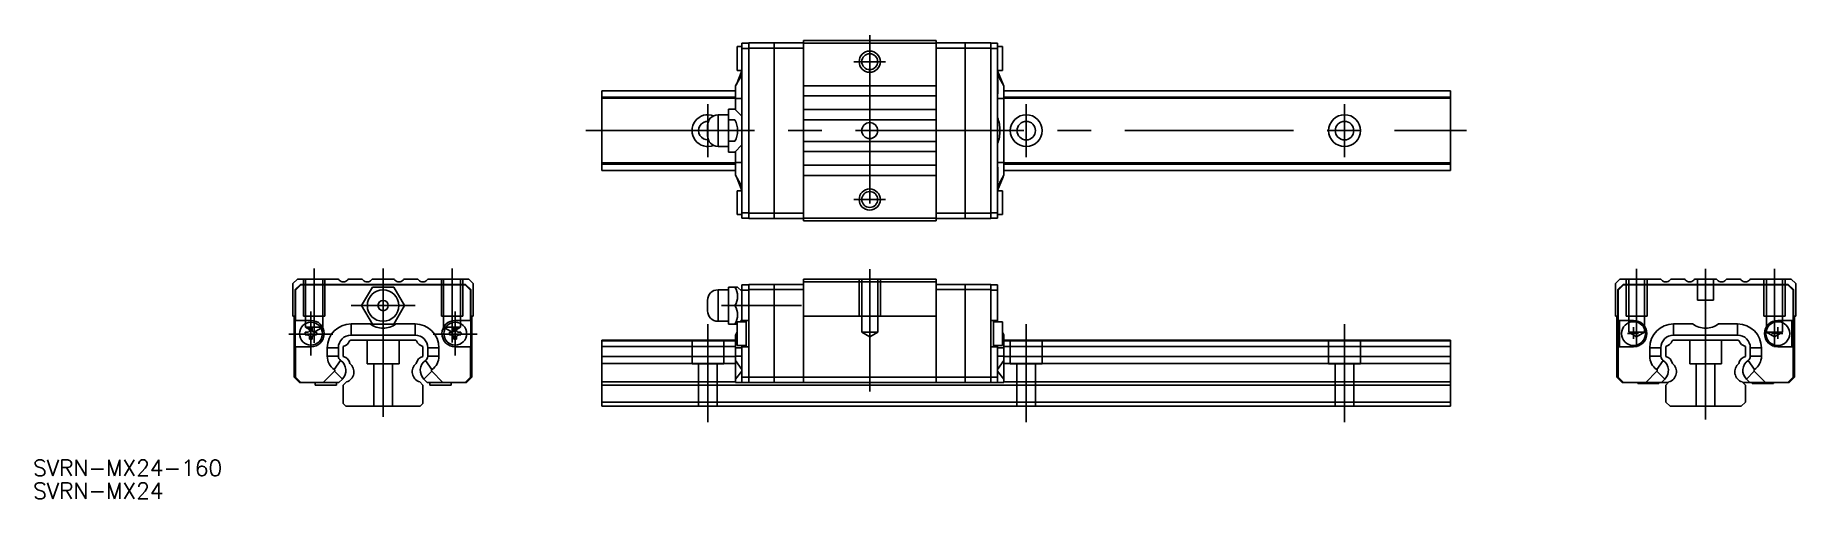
# Model space of a CAD drawing. Extents: x -66 to 266, y -17 to 70.
import ezdxf

# ---------------------------------------------------------------- set-up
doc = ezdxf.new("R2010")
doc.units = 0
doc.linetypes.add('CENTER', pattern=[50.8, 31.75, -6.35, 6.35, -6.35])
doc.linetypes.add('DASHED', pattern=[19.05, 12.7, -6.35])
doc.layers.get('0').update_dxf_attribs({"linetype": 'CONTINUOUS'})
doc.layers.add('CENTER', color=1, linetype='CENTER')
doc.styles.get("Standard").update_dxf_attribs({"font": 'txt.shx', "height": 3, "bigfont": 'bigfont.shx'})

msp = doc.modelspace()

# ---------------------------------------------------------------- linework, layer by layer
at = {"color": 7, "linetype": 'CONTINUOUS'}
for p, q in [((66.73, 63.35), (66.73, 67.85)), ((67.63, 67.85), (66.73, 67.85)), ((67.63, 68.5), (68.93, 68.5)), ((67.63, 67.5), (67.63, 68.5)), ((67.63, 36.5), (67.63, 67.5)), ((67.63, 67.5), (68.93, 67.5)), ((68.93, 68.55), (79.23, 68.55)), ((68.93, 67.55), (68.93, 68.55)), ((68.93, 67.55), (79.23, 67.55)), ((68.93, 62.65), (68.93, 67.55)), ((73.73, 35.45), (73.73, 68.55)), ((104.23, 69), (79.23, 69)), ((79.23, 68.5), (79.23, 69)), ((79.23, 35.5), (79.23, 68.5)), ((104.23, 68.5), (79.23, 68.5)), ((104.23, 68.5), (104.23, 69)), ((114.53, 68.55), (104.23, 68.55)), ((104.23, 35.5), (104.23, 68.5)), ((114.53, 67.55), (104.23, 67.55)), ((109.73, 35.45), (109.73, 68.55)), ((114.53, 67.55), (114.53, 68.55)), ((115.83, 68.5), (114.53, 68.5)), ((114.53, 36.45), (114.53, 67.55)), ((115.83, 67.5), (114.53, 67.5)), ((115.83, 67.5), (115.83, 68.5)), ((116.73, 67.85), (115.83, 67.85)), ((115.83, 36.5), (115.83, 67.5)), ((116.73, 63.35), (116.73, 67.85)), ((67.63, 63.29), (66.59, 60.71)), ((67.63, 63.29), (66.59, 60.71)), ((66.73, 63.35), (67.63, 63.35)), ((67.63, 63.29), (67.63, 63.29)), ((67.63, 62.53), (67.63, 63.29)), ((67.63, 62.53), (67.63, 63.29)), ((67.63, 63.29), (67.63, 63.29)), ((115.83, 63.35), (116.73, 63.35)), ((115.83, 63.29), (116.87, 60.71)), ((115.83, 63.29), (115.83, 63.29)), ((115.83, 62.53), (115.83, 63.29)), ((67.63, 62.53), (66.43, 60.43)), ((67.63, 62.53), (66.43, 60.43)), ((66.43, 60.43), (66.43, 58.03)), ((66.43, 60.43), (66.43, 58.03)), ((67.63, 62.53), (67.63, 62.53)), ((67.63, 62.53), (67.63, 62.53)), ((68.93, 61.47), (68.93, 62.65)), ((68.93, 61.47), (68.93, 62.65)), ((68.93, 36.45), (68.93, 61.47)), ((104.23, 60.46), (79.23, 60.46)), ((115.83, 62.53), (117.03, 60.43)), ((115.83, 62.53), (115.83, 62.53)), ((117.03, 60.43), (117.03, 58.03)), ((41.23, 59.5), (66.43, 59.5)), ((41.23, 59.5), (41.23, 58.32)), ((41.23, 58.32), (66.43, 58.32)), ((41.23, 58.1), (41.23, 58.32)), ((41.23, 58.1), (66.43, 58.1)), ((41.23, 45.9), (41.23, 58.1)), ((66.43, 58.03), (67.63, 58.03)), ((66.43, 55.9), (66.43, 58.03)), ((66.43, 58.03), (67.63, 58.03)), ((66.43, 55.9), (66.43, 58.03)), ((67.63, 58.03), (67.63, 58.03)), ((67.63, 58.03), (67.63, 58.03)), ((79.23, 58.54), (104.23, 58.54)), ((115.83, 58.03), (115.83, 58.03)), ((117.03, 58.03), (115.83, 58.03)), ((117.03, 59.5), (201.23, 59.5)), ((117.03, 58.32), (201.23, 58.32)), ((117.03, 58.1), (201.23, 58.1)), ((117.03, 52), (117.03, 58.03)), ((201.23, 59.5), (201.23, 58.32)), ((201.23, 58.1), (201.23, 58.32)), ((201.23, 45.9), (201.23, 58.1)), ((63.15, 54.97), (63.15, 49.03)), ((65.08, 54.97), (63.15, 54.97)), ((65.08, 54.02), (65.08, 56.04)), ((65.08, 56.04), (66.29, 56.04)), ((65.08, 49.98), (65.08, 54.02)), ((65.08, 54.02), (66.29, 54.02)), ((67.63, 54.7), (66.29, 56.04)), ((104.23, 55.96), (79.23, 55.96)), ((79.23, 54.04), (104.23, 54.04)), ((115.83, 54.45), (115.83, 54.45)), ((61.15, 51.03), (61.15, 52.97)), ((65.08, 49.98), (66.29, 49.98)), ((65.08, 47.96), (65.08, 49.98)), ((79.23, 49.96), (104.23, 49.96)), ((116.28, 52), (117.03, 52)), ((117.03, 52), (117.03, 45.97)), ((63.15, 49.03), (65.08, 49.03)), ((65.08, 47.96), (66.29, 47.96)), ((66.29, 47.96), (67.63, 49.3)), ((66.43, 48.1), (66.43, 45.97)), ((104.23, 48.04), (79.23, 48.04)), ((115.83, 49.55), (115.83, 49.55)), ((41.23, 45.9), (66.43, 45.9)), ((41.23, 45.9), (41.23, 45.68)), ((41.23, 45.68), (66.43, 45.68)), ((41.23, 44.5), (41.23, 45.68)), ((41.23, 44.5), (66.43, 44.5)), ((66.43, 43.57), (66.43, 45.97)), ((66.43, 45.97), (67.63, 45.97)), ((67.63, 41.47), (66.43, 43.57)), ((67.63, 40.71), (66.59, 43.29)), ((67.63, 45.97), (67.63, 45.97)), ((79.23, 45.46), (104.23, 45.46)), ((104.23, 43.54), (79.23, 43.54)), ((115.83, 45.97), (115.83, 45.97)), ((117.03, 45.97), (115.83, 45.97)), ((115.83, 41.47), (117.03, 43.57)), ((115.83, 40.71), (116.87, 43.29)), ((117.03, 43.57), (117.03, 45.97)), ((117.03, 45.9), (201.23, 45.9)), ((117.03, 45.68), (201.23, 45.68)), ((117.03, 44.5), (201.23, 44.5)), ((201.23, 45.9), (201.23, 45.68)), ((201.23, 44.5), (201.23, 45.68)), ((66.73, 40.65), (66.73, 36.15)), ((67.63, 40.65), (66.73, 40.65)), ((67.63, 41.47), (67.63, 41.47)), ((67.63, 41.47), (67.63, 40.71)), ((67.63, 40.71), (67.63, 40.71)), ((115.83, 41.47), (115.83, 41.47)), ((115.83, 41.47), (115.83, 40.71)), ((115.83, 40.71), (115.83, 40.71)), ((116.73, 40.65), (115.83, 40.65)), ((116.73, 40.65), (116.73, 36.15)), ((66.73, 36.15), (67.63, 36.15)), ((67.63, 36.5), (68.93, 36.5)), ((67.63, 36.5), (67.63, 35.5)), ((67.63, 35.5), (68.93, 35.5)), ((68.93, 36.45), (79.23, 36.45)), ((68.93, 36.45), (68.93, 35.45)), ((68.93, 35.45), (79.23, 35.45)), ((104.23, 35.5), (79.23, 35.5)), ((79.23, 35.5), (79.23, 35)), ((104.23, 35), (79.23, 35)), ((114.53, 36.45), (104.23, 36.45)), ((104.23, 35.5), (104.23, 35)), ((114.53, 35.45), (104.23, 35.45)), ((115.83, 36.5), (114.53, 36.5)), ((114.53, 36.45), (114.53, 35.45)), ((115.83, 35.5), (114.53, 35.5)), ((115.83, 36.5), (115.83, 35.5)), ((115.83, 36.15), (116.73, 36.15)), ((-16.15, 24), (-17, 23.15)), ((-16.15, 24), (-8.46, 24)), ((-6.54, 24), (-3.96, 24)), ((2.04, 24), (-2.04, 24)), ((6.54, 24), (3.96, 24)), ((16.15, 24), (8.46, 24)), ((17, 23.15), (16.15, 24)), ((104.23, 24), (79.23, 24)), ((79.23, 24), (79.23, 23.5)), ((104.23, 23.5), (79.23, 23.5)), ((79.23, 23.5), (79.23, 17)), ((104.23, 24), (104.23, 23.5)), ((104.23, 23.5), (104.23, 17)), ((232.29, 23.15), (233.14, 24)), ((233.14, 24), (240.83, 24)), ((242.75, 24), (245.33, 24)), ((251.33, 24), (247.25, 24)), ((255.83, 24), (253.25, 24)), ((265.43, 24), (257.75, 24)), ((266.29, 23.14), (265.43, 24)), ((-17, 23.15), (-17, 17)), ((-15.55, 23), (-16.55, 22)), ((-16.55, 22), (-16.55, 11.95)), ((-15.5, 22.9), (-16.5, 21.9)), ((-16.5, 21.9), (-16.5, 16.2)), ((-10.65, 23), (-15.55, 23)), ((15.5, 22.9), (-15.5, 22.9)), ((-9.47, 23), (-10.65, 23)), ((-9.47, 23), (-10.65, 23)), ((15.55, 23), (-9.47, 23)), ((-2.02, 22.5), (-4.04, 19)), ((2.02, 22.5), (-2.02, 22.5)), ((4.04, 19), (2.02, 22.5)), ((15.5, 22.9), (16.5, 21.9)), ((15.55, 23), (16.55, 22)), ((16.5, 21.9), (16.5, 16.2)), ((16.55, 22), (16.55, 5.5)), ((17, 23.15), (17, 17)), ((61.15, 19), (61.15, 19.97)), ((63.15, 21.97), (63.15, 19)), ((65.08, 21.97), (63.15, 21.97)), ((65.08, 19), (65.08, 22.5)), ((65.08, 22.5), (66.29, 22.5)), ((66.83, 22.5), (66.29, 22.5)), ((67.63, 21.7), (66.83, 22.5)), ((67.63, 22.9), (68.93, 22.9)), ((67.63, 22.9), (67.63, 21.9)), ((67.63, 21.9), (67.63, 16.2)), ((67.63, 21.9), (68.93, 21.9)), ((68.93, 23), (79.23, 23)), ((68.93, 23), (68.93, 22)), ((68.93, 22), (79.23, 22)), ((68.93, 22), (68.93, 5.5)), ((73.73, 23), (73.73, 4.5)), ((114.53, 23), (104.23, 23)), ((114.53, 22), (104.23, 22)), ((109.73, 23), (109.73, 4.5)), ((114.53, 23), (114.53, 22)), ((115.83, 22.9), (114.53, 22.9)), ((114.53, 22), (114.53, 5.5)), ((115.83, 21.9), (114.53, 21.9)), ((115.83, 22.9), (115.83, 21.9)), ((115.83, 21.9), (115.83, 16.2)), ((232.29, 23.15), (232.29, 17)), ((233.74, 23), (232.74, 22)), ((232.74, 22), (232.74, 11.95)), ((233.79, 22.9), (232.79, 21.9)), ((232.79, 21.9), (232.79, 16.2)), ((238.64, 23), (233.74, 23)), ((264.79, 22.9), (233.79, 22.9)), ((238.64, 23), (238.58, 22.9)), ((239.82, 23), (238.64, 23)), ((239.82, 23), (238.64, 23)), ((239.76, 22.9), (239.82, 23)), ((264.84, 23), (239.82, 23)), ((264.79, 22.9), (265.79, 21.9)), ((264.84, 23), (265.84, 22)), ((265.79, 21.9), (265.79, 16.2)), ((265.84, 22), (265.84, 5.5)), ((266.29, 23.14), (266.29, 17)), ((-17, 17), (-16.75, 17)), ((-16.75, 17), (-16.75, 5.5)), ((-4.04, 19), (-2.02, 15.5)), ((2.02, 15.5), (4.04, 19)), ((16.75, 17), (16.75, 5.5)), ((17, 17), (16.75, 17)), ((61.15, 18.03), (61.15, 19)), ((63.15, 19), (63.15, 16.03)), ((65.08, 15.5), (65.08, 19)), ((65.08, 19), (66.29, 19)), ((104.23, 17), (79.23, 17)), ((79.23, 17), (79.23, 5.5)), ((104.23, 17), (104.23, 5.5)), ((232.29, 17), (232.54, 17)), ((232.54, 17), (232.54, 5.5)), ((266.04, 17), (266.04, 5.5)), ((266.29, 17), (266.04, 17)), ((-16.5, 16.2), (-13.6, 16.2)), ((-14.67, 13.95), (-14.17, 13.96)), ((-14.67, 13.45), (-14.17, 13.44)), ((-13.95, 14.05), (-14.17, 13.96)), ((-13.95, 13.35), (-14.17, 13.44)), ((-13.95, 14.05), (-13.86, 14.27)), ((-13.95, 13.35), (-13.86, 13.13)), ((-13.85, 14.77), (-13.86, 14.27)), ((-13.35, 14.77), (-13.34, 14.27)), ((-13.25, 14.05), (-13.34, 14.27)), ((-13.25, 13.35), (-13.34, 13.13)), ((-13.25, 14.05), (-13.03, 13.96)), ((-13.25, 13.35), (-13.03, 13.44)), ((-12.53, 13.95), (-13.03, 13.96)), ((-12.53, 13.45), (-13.03, 13.44)), ((-6.03, 15.53), (-2.45, 15.53)), ((-6.03, 15.53), (-2.45, 15.53)), ((-6.03, 13.43), (-6.03, 15.53)), ((-6.03, 13.43), (-6.03, 15.53)), ((0, 13.43), (-6.03, 13.43)), ((0, 13.43), (-6.03, 13.43)), ((-2.02, 15.5), (2.02, 15.5)), ((0, 14.75), (0, 14.75)), ((0, 13.43), (6.03, 13.43)), ((6.03, 15.53), (2.45, 15.53)), ((6.03, 13.43), (6.03, 15.53)), ((12.53, 13.95), (13.03, 13.96)), ((12.53, 13.45), (13.03, 13.44)), ((13.25, 14.05), (13.03, 13.96)), ((13.25, 13.35), (13.03, 13.44)), ((13.25, 14.05), (13.34, 14.27)), ((13.25, 13.35), (13.34, 13.13)), ((13.35, 14.77), (13.34, 14.27)), ((16.5, 16.2), (13.6, 16.2)), ((13.85, 14.77), (13.86, 14.27)), ((13.95, 14.05), (13.86, 14.27)), ((13.95, 13.35), (13.86, 13.13)), ((13.95, 14.05), (14.17, 13.96)), ((13.95, 13.35), (14.17, 13.44)), ((14.67, 13.95), (14.17, 13.96)), ((14.67, 13.45), (14.17, 13.44)), ((63.15, 16.03), (65.08, 16.03)), ((65.08, 15.5), (66.29, 15.5)), ((66.29, 15.5), (66.73, 15.5)), ((66.43, 13.43), (66.73, 13.96)), ((66.43, 11.03), (66.43, 13.43)), ((66.73, 15.95), (66.73, 11.45)), ((68.43, 15.95), (66.73, 15.95)), ((67.28, 15.95), (67.63, 16.3)), ((68.93, 16.2), (67.63, 16.2)), ((67.63, 15.95), (67.63, 16.2)), ((68.43, 16.2), (68.43, 11.2)), ((114.53, 16.2), (115.83, 16.2)), ((115.03, 16.2), (115.03, 11.2)), ((116.73, 15.95), (115.03, 15.95)), ((115.83, 15.95), (115.83, 16.2)), ((116.73, 15.95), (116.73, 11.45)), ((117.03, 13.43), (116.73, 13.96)), ((117.03, 11.03), (117.03, 13.43)), ((232.79, 16.2), (235.69, 16.2)), ((233.04, 16.2), (233.04, 11.2)), ((243.26, 13.43), (243.26, 15.53)), ((243.26, 13.43), (243.26, 15.53)), ((243.26, 15.53), (246.84, 15.53)), ((243.26, 15.53), (246.84, 15.53)), ((249.29, 13.43), (243.26, 13.43)), ((249.29, 13.43), (243.26, 13.43)), ((249.29, 13.43), (255.32, 13.43)), ((255.32, 15.53), (251.74, 15.53)), ((255.32, 13.43), (255.32, 15.53)), ((265.79, 16.2), (262.89, 16.2)), ((265.54, 16.2), (265.54, 11.2)), ((-16.55, 8.75), (-16.55, 11.95)), ((-16.55, 11.95), (-16.55, 8.75)), ((-16.5, 11.2), (-16.5, 5.5)), ((-13.6, 11.2), (-16.5, 11.2)), ((-13.85, 12.63), (-13.86, 13.13)), ((-13.35, 12.63), (-13.34, 13.13)), ((-10.53, 11.03), (-10.53, 9.47)), ((-10.53, 11.03), (-10.53, 9.47)), ((-10.53, 11.03), (-8.43, 11.03)), ((-10.53, 11.03), (-8.43, 11.03)), ((-8.43, 9.47), (-8.43, 11.03)), ((-8.43, 9.47), (-8.43, 11.03)), ((-7.5, 11.29), (-7.5, 9.42)), ((-6.1, 12.5), (-6.32, 12.37)), ((6.1, 12.5), (-6.1, 12.5)), ((6.1, 12.5), (6.32, 12.37)), ((7.5, 11.29), (7.5, 9.42)), ((8.43, 9.47), (8.43, 11.03)), ((10.53, 11.03), (8.43, 11.03)), ((10.53, 11.03), (10.53, 9.47)), ((13.35, 12.63), (13.34, 13.13)), ((13.6, 11.2), (16.5, 11.2)), ((13.85, 12.63), (13.86, 13.13)), ((16.5, 11.2), (16.5, 5.5)), ((41.23, 12.5), (66.43, 12.5)), ((41.23, 12.5), (41.23, 12.37)), ((41.23, 12.37), (66.43, 12.37)), ((41.23, 11.29), (41.23, 12.37)), ((41.23, 11.29), (66.43, 11.29)), ((41.23, 11.29), (41.23, 9.42)), ((67.63, 11.03), (66.43, 11.03)), ((66.43, 9.47), (66.43, 11.03)), ((66.73, 11.45), (68.43, 11.45)), ((67.63, 11.2), (67.63, 11.45)), ((67.63, 11.45), (67.63, 11.24)), ((67.63, 11.24), (67.63, 11.03)), ((67.63, 11.2), (67.63, 5.5)), ((68.93, 11.2), (67.63, 11.2)), ((67.63, 11.03), (67.63, 11.03)), ((67.63, 11.03), (67.63, 9.47)), ((114.53, 11.2), (115.83, 11.2)), ((115.03, 11.45), (116.73, 11.45)), ((115.83, 11.2), (115.83, 11.45)), ((115.83, 11.45), (115.83, 11.24)), ((115.83, 11.24), (115.83, 11.03)), ((115.83, 11.2), (115.83, 5.5)), ((115.83, 11.03), (115.83, 11.03)), ((115.83, 11.03), (115.83, 9.47)), ((115.83, 11.03), (117.03, 11.03)), ((117.03, 12.5), (201.23, 12.5)), ((117.03, 12.37), (201.23, 12.37)), ((117.03, 11.29), (201.23, 11.29)), ((117.03, 9.47), (117.03, 11.03)), ((201.23, 12.5), (201.23, 12.37)), ((201.23, 11.29), (201.23, 12.37)), ((201.23, 11.29), (201.23, 9.42)), ((232.74, 11.95), (232.74, 8.75)), ((232.74, 8.75), (232.74, 11.95)), ((235.69, 11.2), (232.79, 11.2)), ((232.79, 11.2), (232.79, 5.5)), ((238.76, 11.03), (238.76, 9.47)), ((238.76, 11.03), (238.76, 9.47)), ((238.76, 11.03), (240.86, 11.03)), ((238.76, 11.03), (240.86, 11.03)), ((240.86, 9.47), (240.86, 11.03)), ((240.86, 9.47), (240.86, 11.03)), ((241.79, 11.29), (241.79, 9.42)), ((243.19, 12.5), (242.96, 12.37)), ((255.39, 12.5), (243.19, 12.5)), ((255.39, 12.5), (255.61, 12.37)), ((256.79, 11.29), (256.79, 9.42)), ((259.82, 11.03), (257.72, 11.03)), ((257.72, 9.47), (257.72, 11.03)), ((259.82, 11.03), (259.82, 9.47)), ((262.89, 11.2), (265.79, 11.2)), ((265.79, 11.2), (265.79, 5.5)), ((-16.5, 8.75), (-16.55, 8.75)), ((-16.55, 8.75), (-16.55, 5.5)), ((-10.53, 9.47), (-8.43, 9.47)), ((-10.53, 9.47), (-8.43, 9.47)), ((-9.2, 6.92), (-8, 8.65)), ((-9.2, 6.92), (-8, 8.65)), ((9.2, 6.92), (8, 8.65)), ((10.53, 9.47), (8.43, 9.47)), ((41.23, 9.42), (66.43, 9.42)), ((41.23, 8.07), (41.23, 9.42)), ((41.23, 4.59), (41.23, 8.07)), ((41.23, 8.07), (66.43, 8.07)), ((66.43, 8.65), (66.43, 9.47)), ((67.63, 9.47), (66.43, 9.47)), ((67.63, 6.92), (66.43, 8.65)), ((66.43, 5.13), (66.43, 8.65)), ((67.63, 9.47), (67.63, 9.47)), ((67.63, 6.92), (67.63, 6.92)), ((115.83, 9.47), (117.03, 9.47)), ((115.83, 9.47), (115.83, 9.47)), ((115.83, 6.92), (117.03, 8.65)), ((115.83, 6.92), (115.83, 6.92)), ((117.03, 8.65), (117.03, 9.47)), ((117.03, 9.42), (201.23, 9.42)), ((117.03, 5.13), (117.03, 8.65)), ((117.03, 8.07), (201.23, 8.07)), ((201.23, 8.07), (201.23, 9.42)), ((201.23, 4.59), (201.23, 8.07)), ((232.74, 8.75), (232.74, 5.5)), ((232.79, 8.75), (232.74, 8.75)), ((238.76, 9.47), (240.86, 9.47)), ((238.76, 9.47), (240.86, 9.47)), ((240.09, 6.92), (241.29, 8.65)), ((240.09, 6.92), (241.29, 8.65)), ((258.49, 6.92), (257.29, 8.65)), ((259.82, 9.47), (257.72, 9.47)), ((-16.75, 5.5), (-15.75, 4.5)), ((-16.55, 5.5), (-15.55, 4.5)), ((-16.5, 5.5), (-15.5, 4.5)), ((-15.75, 4.5), (-15.55, 4.5)), ((-15.55, 4.5), (-15.5, 4.5)), ((-15.5, 4.5), (-11.29, 4.5)), ((-12.8, 4.5), (-12.8, 4)), ((-8.8, 4), (-12.8, 4)), ((-9.17, 6.62), (-11.29, 4.5)), ((-9.17, 6.62), (-11.29, 4.5)), ((-11.29, 4.5), (-8.32, 4.5)), ((-11.29, 4.5), (-8.32, 4.5)), ((-9.17, 6.62), (-7.68, 5.13)), ((-9.17, 6.62), (-7.68, 5.13)), ((-8.8, 4), (-8.8, 4.5)), ((-8.32, 4.5), (-7.68, 5.13)), ((-8.32, 4.5), (-7.68, 5.13)), ((-6.91, 4.59), (-7.5, 4)), ((-7.5, 4), (-7.5, 0.5)), ((6.91, 4.59), (7.5, 4)), ((7.5, 4), (7.5, 0.5)), ((9.17, 6.62), (7.68, 5.13)), ((8.32, 4.5), (7.68, 5.13)), ((11.29, 4.5), (8.32, 4.5)), ((8.8, 4.5), (8.8, 4)), ((8.8, 4), (12.8, 4)), ((9.17, 6.62), (11.29, 4.5)), ((15.5, 4.5), (11.29, 4.5)), ((12.8, 4), (12.8, 4.5)), ((16.5, 5.5), (15.5, 4.5)), ((15.55, 4.5), (15.5, 4.5)), ((16.55, 5.5), (15.55, 4.5)), ((15.75, 4.5), (15.55, 4.5)), ((16.75, 5.5), (15.75, 4.5)), ((41.23, 4.59), (66.43, 4.59)), ((41.23, 4.59), (41.23, 4)), ((41.23, 4), (201.23, 4)), ((41.23, 4), (41.23, 0.8)), ((67.63, 6.62), (66.43, 5.13)), ((66.43, 4.5), (66.43, 5.13)), ((67.63, 4.5), (66.43, 4.5)), ((67.63, 6.62), (67.63, 4.5)), ((67.63, 6.62), (67.63, 6.62)), ((67.63, 5.5), (67.63, 4.5)), ((67.63, 5.5), (68.93, 5.5)), ((67.63, 4.5), (68.93, 4.5)), ((67.63, 4.5), (67.63, 4.5)), ((68.93, 5.5), (68.93, 4.5)), ((68.93, 5.5), (79.23, 5.5)), ((68.93, 4.5), (79.23, 4.5)), ((79.23, 5.5), (79.23, 4.5)), ((104.23, 5.5), (79.23, 5.5)), ((104.23, 4.5), (79.23, 4.5)), ((104.23, 5.5), (104.23, 4.5)), ((114.53, 5.5), (104.23, 5.5)), ((114.53, 4.5), (104.23, 4.5)), ((114.53, 5.5), (114.53, 4.5)), ((115.83, 5.5), (114.53, 5.5)), ((115.83, 4.5), (114.53, 4.5)), ((115.83, 6.62), (115.83, 4.5)), ((115.83, 6.62), (117.03, 5.13)), ((115.83, 6.62), (115.83, 6.62)), ((115.83, 5.5), (115.83, 4.5)), ((115.83, 4.5), (117.03, 4.5)), ((115.83, 4.5), (115.83, 4.5)), ((117.03, 4.5), (117.03, 5.13)), ((117.03, 4.59), (201.23, 4.59)), ((201.23, 4.59), (201.23, 4)), ((201.23, 4), (201.23, 0.8)), ((232.54, 5.5), (233.54, 4.5)), ((232.74, 5.5), (233.74, 4.5)), ((232.79, 5.5), (233.79, 4.5)), ((233.54, 4.5), (233.74, 4.5)), ((233.74, 4.5), (233.79, 4.5)), ((233.79, 4.5), (238, 4.5)), ((236.49, 4.5), (236.49, 4.3)), ((240.49, 4.3), (236.49, 4.3)), ((240.12, 6.62), (238, 4.5)), ((240.12, 6.62), (238, 4.5)), ((238, 4.5), (240.97, 4.5)), ((238, 4.5), (240.97, 4.5)), ((240.12, 6.62), (241.6, 5.13)), ((240.12, 6.62), (241.6, 5.13)), ((240.49, 4.3), (240.49, 4.5)), ((240.97, 4.5), (241.6, 5.13)), ((240.97, 4.5), (241.6, 5.13)), ((240.97, 4.5), (242.29, 4.5)), ((240.97, 4.5), (242.29, 4.5)), ((242.38, 4.59), (241.79, 4)), ((241.79, 4), (241.79, 0.8)), ((256.2, 4.59), (256.79, 4)), ((257.6, 4.5), (256.29, 4.5)), ((256.79, 4), (256.79, 0.8)), ((258.46, 6.62), (256.97, 5.13)), ((257.6, 4.5), (256.97, 5.13)), ((260.57, 4.5), (257.6, 4.5)), ((258.09, 4.5), (258.09, 4.3)), ((258.09, 4.3), (262.09, 4.3)), ((258.46, 6.62), (260.57, 4.5)), ((264.79, 4.5), (260.57, 4.5)), ((262.09, 4.3), (262.09, 4.5)), ((265.79, 5.5), (264.79, 4.5)), ((264.84, 4.5), (264.79, 4.5)), ((265.84, 5.5), (264.84, 4.5)), ((265.04, 4.5), (264.84, 4.5)), ((266.04, 5.5), (265.04, 4.5)), ((-7, 0), (-7.5, 0.5)), ((-7, 0), (7, 0)), ((7.5, 0.5), (7, 0)), ((41.23, 0.8), (201.23, 0.8)), ((41.23, 0.8), (41.23, 0)), ((41.23, 0), (201.23, 0)), ((201.23, 0.8), (201.23, 0)), ((241.79, 0.8), (242.59, 0)), ((242.59, 0), (255.99, 0)), ((256.79, 0.8), (255.99, 0))]:
    msp.add_line(p, q, dxfattribs=at)
at = {"color": 3, "linetype": 'DASHED'}
for p, q in [((-15, 24), (-15, 17)), ((-14.62, 24), (-14.62, 14.9)), ((-11.38, 24), (-11.38, 14.9)), ((-11, 24), (-11, 17)), ((11, 24), (11, 17)), ((11.38, 24), (11.38, 14.9)), ((14.62, 24), (14.62, 14.9)), ((15, 24), (15, 17)), ((89.73, 24), (89.73, 17)), ((90.23, 24), (90.23, 14)), ((93.23, 24), (93.23, 14)), ((93.73, 24), (93.73, 17)), ((234.29, 24), (234.29, 17)), ((234.79, 24), (234.79, 14)), ((237.79, 24), (237.79, 14)), ((238.29, 24), (238.29, 17)), ((247.79, 24), (247.79, 20)), ((250.79, 24), (250.79, 20)), ((260.29, 24), (260.29, 17)), ((260.79, 24), (260.79, 14)), ((263.79, 24), (263.79, 14)), ((264.29, 24), (264.29, 17)), ((250.79, 20), (247.79, 20)), ((-15, 17), (-11, 17)), ((11, 17), (15, 17)), ((89.73, 17), (93.73, 17)), ((234.29, 17), (238.29, 17)), ((260.29, 17), (264.29, 17)), ((-14.62, 14.9), (-11.38, 14.9)), ((-14.62, 14.9), (-13, 13.96)), ((-11.38, 14.9), (-13, 13.96)), ((11.38, 14.9), (14.62, 14.9)), ((11.38, 14.9), (13, 13.96)), ((14.62, 14.9), (13, 13.96)), ((90.23, 14), (93.23, 14)), ((90.23, 14), (91.73, 13.13)), ((93.23, 14), (91.73, 13.13)), ((234.79, 14), (236.29, 13.13)), ((234.79, 14), (237.79, 14)), ((237.79, 14), (236.29, 13.13)), ((260.79, 14), (263.79, 14)), ((260.79, 14), (262.29, 13.13)), ((263.79, 14), (262.29, 13.13)), ((-3, 12.5), (-3, 8)), ((3, 12.5), (3, 8)), ((58.23, 12.5), (58.23, 8)), ((64.23, 12.5), (64.23, 8)), ((118.23, 12.5), (118.23, 8)), ((124.23, 12.5), (124.23, 8)), ((178.23, 12.5), (178.23, 8)), ((184.23, 12.5), (184.23, 8)), ((246.29, 12.5), (246.29, 8)), ((252.29, 12.5), (252.29, 8)), ((-3, 8), (3, 8)), ((-1.75, 8), (-1.75, 0)), ((1.75, 8), (1.75, 0)), ((58.23, 8), (64.23, 8)), ((59.48, 8), (59.48, 0)), ((62.98, 8), (62.98, 0)), ((118.23, 8), (124.23, 8)), ((119.48, 8), (119.48, 0)), ((122.98, 8), (122.98, 0)), ((178.23, 8), (184.23, 8)), ((179.48, 8), (179.48, 0)), ((182.98, 8), (182.98, 0)), ((246.29, 8), (252.29, 8)), ((247.54, 8), (247.54, 0)), ((251.04, 8), (251.04, 0))]:
    msp.add_line(p, q, dxfattribs=at)
at = {"color": 7, "linetype": 'CONTINUOUS'}
for points in [[(67.63, 58.03, 0), (67.63, 55.5, 0), (67.63, 54.7, 0)], [(67.63, 58.03, 0), (67.63, 55.5, 0), (67.63, 54.7, 0)], [(115.83, 58.03, 0), (115.83, 55.5, 0), (115.83, 54.45, 0)], [(67.63, 45.97, 0), (67.63, 48.5, 0), (67.63, 49.3, 0)], [(115.83, 45.97, 0), (115.83, 48.5, 0), (115.83, 49.55, 0)]]:
    msp.add_polyline3d(points, dxfattribs=at)
at = {"color": 3, "linetype": 'CONTINUOUS'}
for centre in [(91.73, 65), (91.73, 39)]:
    msp.add_circle(centre, 2, dxfattribs=at)
at = {"color": 7, "linetype": 'CONTINUOUS'}
for centre, radius in [((91.73, 65), 1.5), ((91.73, 52), 1.5), ((121.23, 52), 3), ((121.23, 52), 1.75), ((181.23, 52), 3), ((181.23, 52), 1.75), ((91.73, 39), 1.5), ((0, 19), 2.97), ((0, 19), 0.97), ((-13.6, 13.7), 2.15), ((13.6, 13.7), 2.15), ((235.69, 13.7), 2.25), ((262.89, 13.7), 2.25)]:
    msp.add_circle(centre, radius, dxfattribs=at)
for centre, radius, start, end in [((217.88, 60.28), 150.27, 179.1421, 180.8579), ((217.88, 60.28), 150.27, 179.1421, 180.8579), ((-34.42, 60.28), 150.27, 359.1421, 0.8579), ((61.23, 52), 3, 68.5655, 291.4345), ((61.23, 52), 1.75, 87.4572, 272.5428), ((63.15, 52.97), 2, 90, 180), ((62.79, 52), 4.04, 330.0046, 29.9954), ((109.64, 52.06), 6.63, 359.4557, 21.129), ((63.15, 51.03), 2, 180, 270), ((109.64, 51.94), 6.63, 338.871, 0.5443), ((217.88, 43.72), 150.27, 179.1421, 180.8579), ((-34.42, 43.72), 150.27, 359.1421, 0.8579), ((-9.42, 22.85), 1.5, 39.7918, 50.0555), ((-7.5, 24.45), 1, 219.7918, 320.2082), ((-5.58, 22.85), 1.5, 129.9445, 140.2082), ((-4.92, 22.85), 1.5, 39.7918, 50.0555), ((-3, 24.45), 1, 219.7918, 320.2082), ((-1.08, 22.85), 1.5, 129.9445, 140.2082), ((1.08, 22.85), 1.5, 39.7918, 50.0555), ((3, 24.45), 1, 219.7918, 320.2082), ((4.92, 22.85), 1.5, 129.9445, 140.2082), ((5.58, 22.85), 1.5, 39.7918, 50.0555), ((7.5, 24.45), 1, 219.7918, 320.2082), ((9.42, 22.85), 1.5, 129.9445, 140.2082), ((239.87, 22.85), 1.5, 39.7918, 50.0555), ((241.79, 24.45), 1, 219.7918, 320.2082), ((243.71, 22.85), 1.5, 129.9445, 140.2082), ((244.37, 22.85), 1.5, 39.7918, 50.0555), ((246.29, 24.45), 1, 219.7918, 320.2082), ((248.21, 22.85), 1.5, 129.9445, 140.2082), ((250.37, 22.85), 1.5, 39.7918, 50.0555), ((252.29, 24.45), 1, 219.7918, 320.2082), ((254.21, 22.85), 1.5, 129.9445, 140.2082), ((254.87, 22.85), 1.5, 39.7918, 50.0555), ((256.79, 24.45), 1, 219.7918, 320.2082), ((258.71, 22.85), 1.5, 129.9445, 140.2082), ((63.15, 19.97), 2, 90, 180), ((63.73, 20.75), 3.1, 325.6466, 34.3534), ((63.15, 18.03), 2, 180, 270), ((63.73, 17.25), 3.1, 325.6466, 34.3534), ((-13.7, 13.7), 1, 165.5225, 194.4775), ((-13.6, 13.8), 1, 75.5225, 104.4775), ((-13.6, 13.7), 2.5, 270, 90), ((-13.5, 13.7), 1, 345.5225, 14.4775), ((-6.03, 11.03), 4.5, 90.0008, 179.9992), ((-6.03, 11.03), 4.5, 90.0008, 179.9992), ((-6.03, 11.03), 2.4, 90, 180), ((-6.03, 11.03), 2.4, 90, 180), ((0, 19), 4.25, 234.733, 270), ((0, 19), 4.25, 270, 305.267), ((6.03, 11.03), 4.5, 0.0008, 89.9992), ((6.03, 11.03), 2.4, 0, 90), ((13.6, 13.7), 2.5, 90, 270), ((13.5, 13.7), 1, 165.5225, 194.4775), ((13.6, 13.8), 1, 75.5225, 104.4775), ((13.7, 13.7), 1, 345.5225, 14.4775), ((235.69, 13.7), 2.5, 270, 90), ((243.26, 11.03), 4.5, 90.0008, 179.9992), ((243.26, 11.03), 4.5, 90.0008, 179.9992), ((243.26, 11.03), 2.4, 90, 180), ((243.26, 11.03), 2.4, 90, 180), ((249.29, 19), 4.25, 234.733, 270), ((249.29, 19), 4.25, 270, 305.267), ((255.32, 11.03), 4.5, 0.0008, 89.9992), ((255.32, 11.03), 2.4, 0, 90), ((262.89, 13.7), 2.5, 90, 270), ((-13.6, 13.6), 1, 255.5225, 284.4775), ((-7.93, 12.93), 1.7, 284.651, 340.7738), ((7.93, 12.93), 1.7, 199.2262, 255.349), ((13.6, 13.6), 1, 255.5225, 284.4775), ((241.36, 12.93), 1.7, 284.651, 340.7738), ((257.22, 12.93), 1.7, 199.2262, 255.349), ((-7.43, 9.47), 3.1, 180.0008, 235.256), ((-7.43, 9.47), 3.1, 180.0008, 235.256), ((-9.31, 6.76), 0.2, 314.9999, 55.2571), ((-7.43, 9.47), 1, 180, 235.2568), ((-7.43, 9.47), 1, 180, 235.2568), ((-9.31, 6.76), 2.3, 315, 55.2568), ((-9.31, 6.76), 2.3, 315, 55.2568), ((-7.93, 7.77), 1.7, 9.988, 75.349), ((-7.5, 6.5), 2, 287.1144, 51.5284), ((7.5, 6.5), 2, 128.4716, 252.8856), ((7.93, 7.77), 1.7, 104.651, 170.012), ((9.31, 6.76), 2.3, 124.7432, 225), ((7.43, 9.47), 1, 304.7432, 0), ((9.31, 6.76), 0.2, 124.7429, 225.0001), ((7.43, 9.47), 3.1, 304.744, 359.9992), ((204.67, 8.2), 137.04, 179.4675, 180.5325), ((-21.21, 8.2), 137.04, 359.4675, 0.5325), ((241.86, 9.47), 3.1, 180.0008, 235.256), ((241.86, 9.47), 3.1, 180.0008, 235.256), ((239.98, 6.76), 0.2, 314.9999, 55.2571), ((241.86, 9.47), 1, 180, 235.2568), ((241.86, 9.47), 1, 180, 235.2568), ((239.98, 6.76), 2.3, 315, 55.2568), ((239.98, 6.76), 2.3, 315, 55.2568), ((241.36, 7.77), 1.7, 9.988, 75.349), ((241.79, 6.5), 2, 287.1144, 51.5284), ((256.79, 6.5), 2, 128.4716, 252.8856), ((257.22, 7.77), 1.7, 104.651, 170.012), ((258.6, 6.76), 2.3, 124.7432, 225), ((256.72, 9.47), 1, 304.7432, 0), ((258.6, 6.76), 0.2, 124.7429, 225.0001), ((256.72, 9.47), 3.1, 304.744, 359.9992)]:
    msp.add_arc(centre, radius, start, end, dxfattribs=at)
at = {"layer": 'CENTER', "color": 1, "linetype": 'CENTER'}
for p, q in [((91.73, 70), (91.73, 34)), ((88.73, 65), (94.73, 65)), ((61.23, 57), (61.23, 47)), ((121.23, 57), (121.23, 47)), ((181.23, 57), (181.23, 47)), ((38.23, 52), (204.23, 52)), ((88.73, 39), (94.73, 39)), ((-13, 26), (-13, 11.96)), ((0, 26), (0, -2)), ((13, 26), (13, 12.03)), ((91.73, 25.84), (91.73, 2.79)), ((236.29, 25.94), (236.29, 11.13)), ((249.29, 25.94), (249.29, -2.49)), ((262.29, 25.94), (262.29, 11.13)), ((-13.6, 9.55), (-13.6, 17.85)), ((-6.04, 19), (6.04, 19)), ((13.6, 9.55), (13.6, 17.85)), ((78.88, 19), (63.76, 19)), ((-17.75, 13.6), (-9.45, 13.6)), ((17.75, 13.6), (9.45, 13.6)), ((61.23, 15.5), (61.23, -3)), ((121.23, 15.5), (121.23, -3)), ((181.23, 15.5), (181.23, -3)), ((234.54, 13.7), (236.64, 13.7)), ((235.69, 14.9), (235.69, 12.7)), ((261.74, 13.7), (263.84, 13.7)), ((262.89, 14.9), (262.89, 12.7))]:
    msp.add_line(p, q, dxfattribs=at)

# ---------------------------------------------------------------- texts
at = {"color": 7, "linetype": 'CONTINUOUS'}
for s, p in [('SVRN-MX24-160', (-65.96, -13.13)), ('SVRN-MX24', (-65.96, -17.45))]:
    msp.add_text(s, height=3, dxfattribs=at).set_placement(p)

doc.saveas('drawing.dxf')
